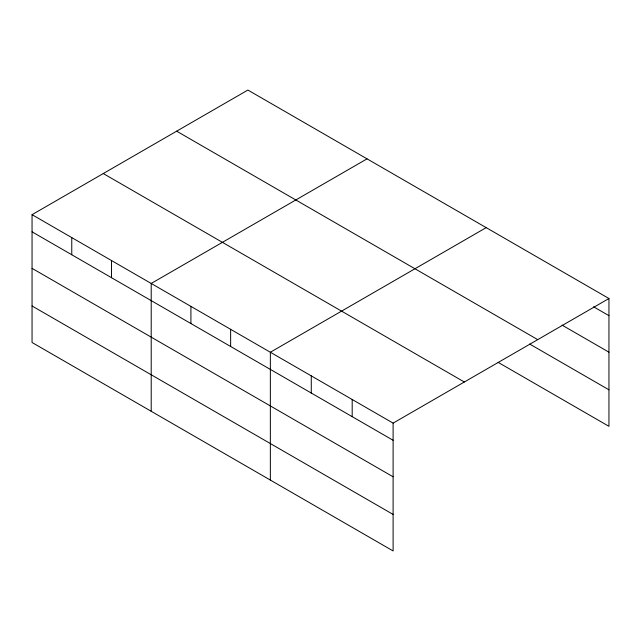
<?xml version="1.0" encoding="UTF-8"?>
<svg xmlns="http://www.w3.org/2000/svg" width="641" height="641" viewBox="0 0 641 641"><rect width="100%" height="100%" fill="white"/><g stroke="black" fill="none" stroke-linecap="round" stroke-linejoin="round"><path stroke-width="0.96" d="M32.05 214.671L393.109 423.124L393.109 550.948L32.05 342.486L32.05 214.671L247.891 90.052L608.95 298.514L608.95 426.329L498.121 362.349M367.037 158.848L151.204 283.458L151.204 411.282M486.19 227.635L270.35 352.246L270.35 480.069M393.109 423.124L608.95 298.514M593.606 306.807L608.95 315.668M562.061 325.115L608.95 352.189M176.66 131.181L537.727 339.634M529.666 344.041L608.95 389.816M103.273 173.543L464.34 382.004M32.05 231.826L393.109 440.279M32.05 268.347L393.109 476.8M32.05 305.973L393.109 514.427M352.189 399.503L352.189 416.658M311.27 375.874L311.27 393.029M230.632 329.322L230.632 346.477M190.914 306.39L190.914 323.545M111.486 260.526L111.486 277.689M71.768 237.595L71.768 254.757"/></g></svg>
